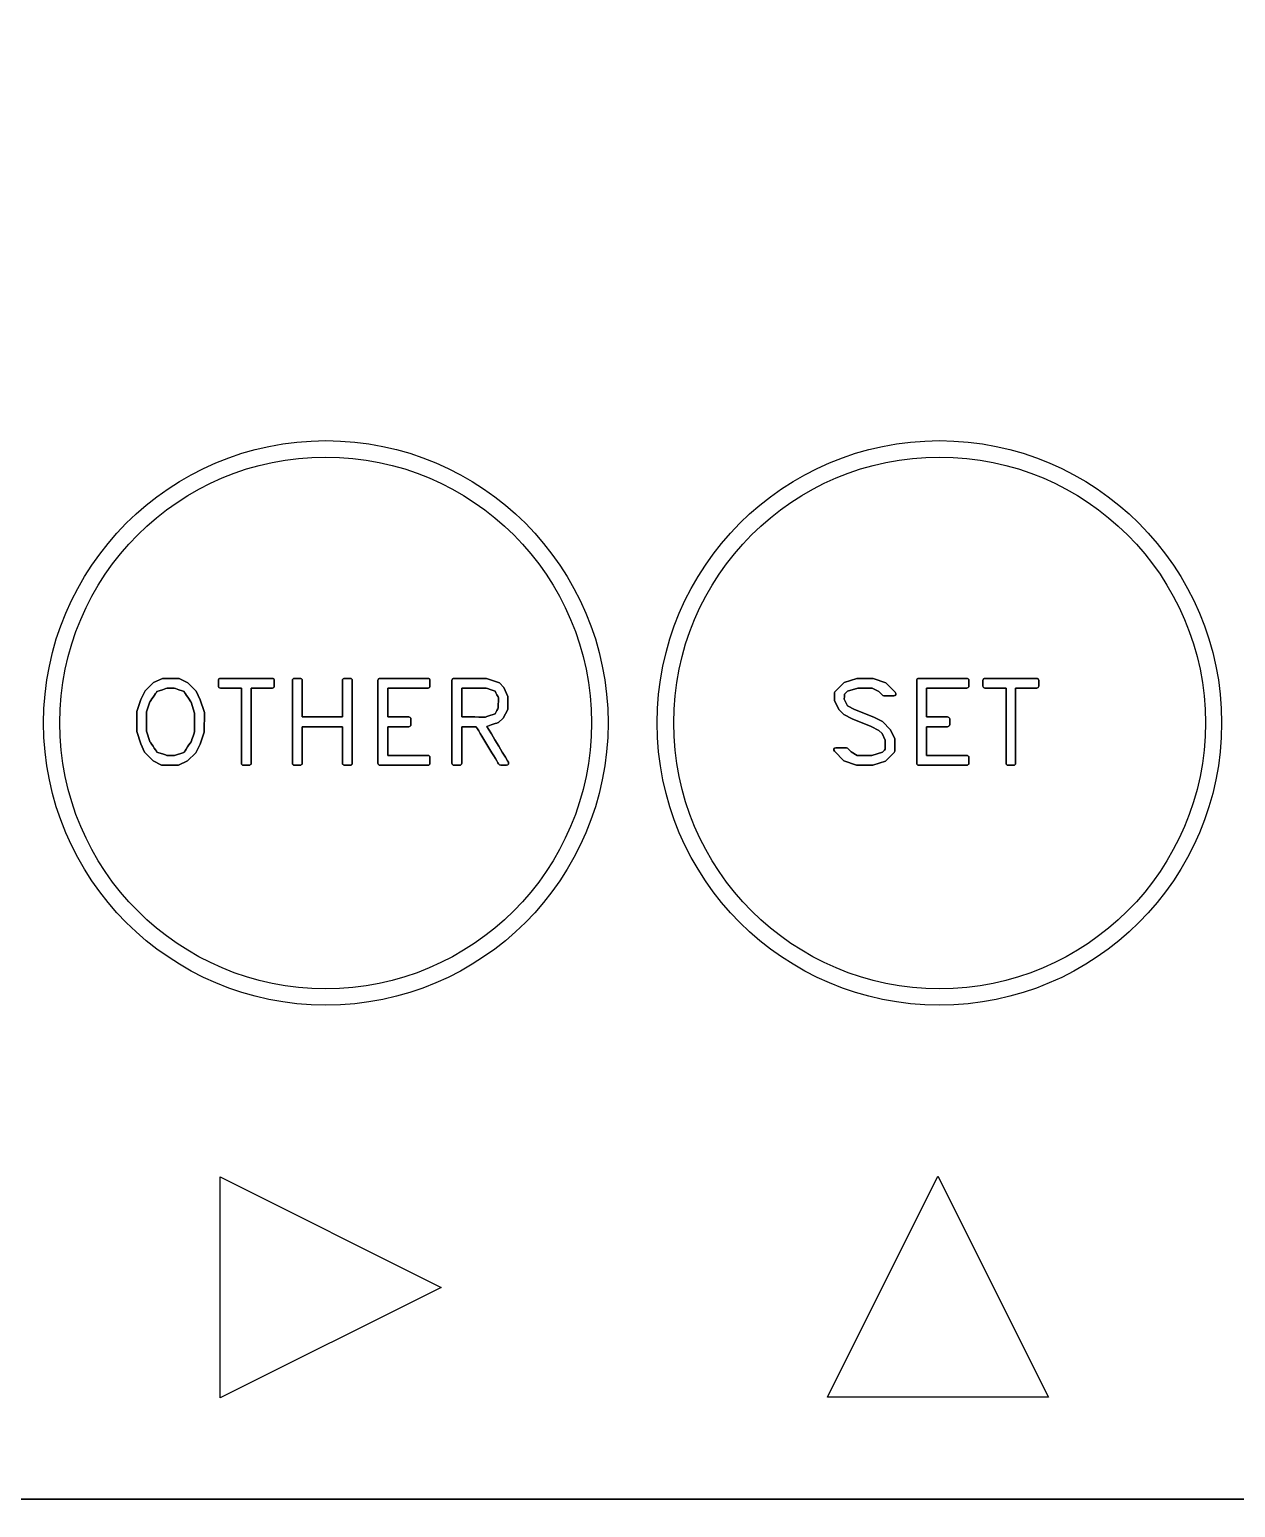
# Model space of a CAD drawing. Extents: x 5.5 to 12.5, y 5.1 to 18.5.
# Drawn here: x 9.017 to 10.492, y 13.008 to 14.815 of the extents above; entities that cross this region are included whole.
import ezdxf

# ---------------------------------------------------------------- set-up
doc = ezdxf.new("R2010")
doc.units = 0
doc.header["$MEASUREMENT"] = 0
doc.layers.get('0').update_dxf_attribs({"linetype": 'CONTINUOUS'})

msp = doc.modelspace()

# ---------------------------------------------------------------- linework, layer by layer
at = {"color": 7}
for points in [[(9.2506, 13.4123), (9.5207, 13.2772), (9.2506, 13.1424), (9.2506, 13.1424)], [(10.1277, 13.4133), (10.2628, 13.1432), (9.9927, 13.1432), (9.9927, 13.1432)]]:
    msp.add_lwpolyline(points, close=True, dxfattribs=at)
for centre, radius in [((9.3796, 13.9673), 0.345), ((10.1296, 13.9673), 0.345), ((9.3794, 13.9673), 0.325), ((10.1298, 13.9673), 0.325)]:
    msp.add_circle(centre, radius, dxfattribs=at)
for points, knots in [([(12.1297, 18.4983), (12.1297, 18.4983), (5.8796, 18.4983), (5.8796, 18.4983), (5.6701, 18.4983), (5.4996, 18.3279), (5.4996, 18.1183), (5.4996, 18.1183), (5.4996, 5.8684), (5.4996, 5.8684), (5.4996, 5.6589), (5.6701, 5.4884), (5.8796, 5.4884), (5.8796, 5.4884), (12.1297, 5.4884), (12.1297, 5.4884), (12.3391, 5.4884), (12.5097, 5.6589), (12.5097, 5.8684), (12.5097, 5.8684), (12.5097, 18.1183), (12.5097, 18.1183), (12.5097, 18.3279), (12.3391, 18.4983), (12.1297, 18.4983)], [0, 0, 0, 0, 1, 1, 1, 2, 2, 2, 3, 3, 3, 4, 4, 4, 5, 5, 5, 6, 6, 6, 7, 7, 7, 8, 8, 8, 8]), ([(12.1297, 18.4883), (12.1297, 18.4883), (5.8796, 18.4883), (5.8796, 18.4883), (5.6756, 18.4883), (5.5096, 18.3224), (5.5096, 18.1183), (5.5096, 18.1183), (5.5096, 5.8684), (5.5096, 5.8684), (5.5096, 5.6644), (5.6756, 5.4984), (5.8796, 5.4984), (5.8796, 5.4984), (12.1297, 5.4984), (12.1297, 5.4984), (12.1724, 5.4984), (12.213, 5.5056), (12.2513, 5.519), (12.2513, 5.519), (12.2489, 5.519), (12.2489, 5.519), (12.2489, 5.519), (12.2382, 5.5232), (12.2382, 5.5232), (12.2382, 5.5232), (12.2341, 5.5273), (12.2341, 5.5273), (12.2341, 5.5273), (12.231, 5.5332), (12.231, 5.5332), (12.2313, 5.5325), (12.2323, 5.5325), (12.233, 5.5321), (12.2327, 5.5328), (12.2323, 5.5339), (12.2323, 5.5339), (12.232, 5.5345), (12.2316, 5.5352), (12.2316, 5.5359), (12.2316, 5.537), (12.2323, 5.538), (12.2334, 5.5383), (12.2351, 5.539), (12.2365, 5.5383), (12.2372, 5.5363), (12.2372, 5.5363), (12.2378, 5.5356), (12.2382, 5.5349), (12.2382, 5.5352), (12.2389, 5.5356), (12.2389, 5.5359), (12.2389, 5.5363), (12.2389, 5.5366), (12.2385, 5.537), (12.2385, 5.537), (12.2406, 5.5321), (12.2406, 5.5321), (12.2406, 5.5321), (12.2423, 5.5304), (12.2434, 5.5297), (12.2444, 5.5294), (12.2502, 5.5273), (12.2502, 5.5273), (12.2502, 5.5273), (12.2578, 5.527), (12.2578, 5.527), (12.2578, 5.527), (12.2647, 5.5294), (12.2661, 5.5297), (12.2668, 5.5304), (12.2699, 5.5335), (12.2706, 5.5342), (12.2709, 5.5356), (12.273, 5.5414), (12.273, 5.5414), (12.273, 5.5414), (12.2733, 5.5463), (12.2733, 5.5463), (12.2733, 5.5463), (12.2709, 5.5528), (12.2706, 5.5542), (12.2699, 5.5549), (12.2668, 5.558), (12.2657, 5.559), (12.2647, 5.5594), (12.2589, 5.5614), (12.2589, 5.5614), (12.2589, 5.5614), (12.2513, 5.5614), (12.2513, 5.5614), (12.2513, 5.5614), (12.2444, 5.5594), (12.243, 5.559), (12.2423, 5.558), (12.2396, 5.5552), (12.2396, 5.5552), (12.2385, 5.5542), (12.2368, 5.5538), (12.2354, 5.5545), (12.2341, 5.5552), (12.2334, 5.5566), (12.2334, 5.558), (12.2334, 5.558), (12.2368, 5.5879), (12.2368, 5.5879), (12.2368, 5.5897), (12.2385, 5.591), (12.2403, 5.591), (12.2403, 5.591), (12.2713, 5.591), (12.2713, 5.591), (12.2733, 5.591), (12.2747, 5.589), (12.2747, 5.5869), (12.2747, 5.5848), (12.2733, 5.5828), (12.2713, 5.5828), (12.2713, 5.5828), (12.2496, 5.5828), (12.2447, 5.5828), (12.244, 5.5793), (12.2437, 5.5735), (12.243, 5.5676), (12.2461, 5.5687), (12.2499, 5.5697), (12.2499, 5.5697), (12.2499, 5.5697), (12.2602, 5.5697), (12.2602, 5.5697), (12.2602, 5.5697), (12.2695, 5.5666), (12.2695, 5.5666), (12.2702, 5.5662), (12.2706, 5.5659), (12.2709, 5.5656), (12.2709, 5.5656), (12.2775, 5.5594), (12.2775, 5.5594), (12.2778, 5.559), (12.2781, 5.5583), (12.2781, 5.558), (12.2781, 5.558), (12.2816, 5.5473), (12.2816, 5.5473), (12.2816, 5.5473), (12.2812, 5.5401), (12.2812, 5.5401), (12.2812, 5.5401), (12.2781, 5.5308), (12.2781, 5.5308), (12.2781, 5.5301), (12.2778, 5.5297), (12.2775, 5.5294), (12.2775, 5.5294), (12.2771, 5.529), (12.2771, 5.529), (12.408, 5.5862), (12.4997, 5.7168), (12.4997, 5.8684), (12.4997, 5.8684), (12.4997, 18.1183), (12.4997, 18.1183), (12.4997, 18.3224), (12.3336, 18.4883), (12.1297, 18.4883)], [0, 0, 0, 0, 1, 1, 1, 2, 2, 2, 3, 3, 3, 4, 4, 4, 5, 5, 5, 6, 6, 6, 7, 7, 7, 8, 8, 8, 9, 9, 9, 10, 10, 10, 11, 11, 11, 12, 12, 12, 13, 13, 13, 14, 14, 14, 15, 15, 15, 16, 16, 16, 17, 17, 17, 18, 18, 18, 19, 19, 19, 20, 20, 20, 21, 21, 21, 22, 22, 22, 23, 23, 23, 24, 24, 24, 25, 25, 25, 26, 26, 26, 27, 27, 27, 28, 28, 28, 29, 29, 29, 30, 30, 30, 31, 31, 31, 32, 32, 32, 33, 33, 33, 34, 34, 34, 35, 35, 35, 36, 36, 36, 37, 37, 37, 38, 38, 38, 39, 39, 39, 40, 40, 40, 41, 41, 41, 42, 42, 42, 43, 43, 43, 44, 44, 44, 45, 45, 45, 46, 46, 46, 47, 47, 47, 48, 48, 48, 49, 49, 49, 50, 50, 50, 51, 51, 51, 52, 52, 52, 53, 53, 53, 54, 54, 54, 55, 55, 55, 55]), ([(12.4997, 5.8684), (12.4997, 5.7168), (12.408, 5.5862), (12.2771, 5.529), (12.2771, 5.529), (12.2775, 5.5294), (12.2775, 5.5294), (12.2778, 5.5297), (12.2781, 5.5301), (12.2781, 5.5308), (12.2781, 5.5308), (12.2812, 5.5401), (12.2812, 5.5401), (12.2812, 5.5401), (12.2816, 5.5473), (12.2816, 5.5473), (12.2816, 5.5473), (12.2781, 5.558), (12.2781, 5.558), (12.2781, 5.5583), (12.2778, 5.559), (12.2775, 5.5594), (12.2775, 5.5594), (12.2709, 5.5656), (12.2709, 5.5656), (12.2706, 5.5659), (12.2702, 5.5662), (12.2695, 5.5666), (12.2695, 5.5666), (12.2602, 5.5697), (12.2602, 5.5697), (12.2602, 5.5697), (12.2499, 5.5697), (12.2499, 5.5697), (12.2499, 5.5697), (12.2461, 5.5687), (12.243, 5.5676), (12.2437, 5.5735), (12.244, 5.5793), (12.2447, 5.5828), (12.2496, 5.5828), (12.2713, 5.5828), (12.2713, 5.5828), (12.2733, 5.5828), (12.2747, 5.5848), (12.2747, 5.5869), (12.2747, 5.589), (12.2733, 5.591), (12.2713, 5.591), (12.2713, 5.591), (12.2403, 5.591), (12.2403, 5.591), (12.2385, 5.591), (12.2368, 5.5897), (12.2368, 5.5879), (12.2368, 5.5879), (12.2334, 5.558), (12.2334, 5.558), (12.2334, 5.5566), (12.2341, 5.5552), (12.2354, 5.5545), (12.2368, 5.5538), (12.2385, 5.5542), (12.2396, 5.5552), (12.2396, 5.5552), (12.2423, 5.558), (12.243, 5.559), (12.2444, 5.5594), (12.2513, 5.5614), (12.2513, 5.5614), (12.2513, 5.5614), (12.2589, 5.5614), (12.2589, 5.5614), (12.2589, 5.5614), (12.2647, 5.5594), (12.2657, 5.559), (12.2668, 5.558), (12.2699, 5.5549), (12.2706, 5.5542), (12.2709, 5.5528), (12.2733, 5.5463), (12.2733, 5.5463), (12.2733, 5.5463), (12.273, 5.5414), (12.273, 5.5414), (12.273, 5.5414), (12.2709, 5.5356), (12.2706, 5.5342), (12.2699, 5.5335), (12.2668, 5.5304), (12.2661, 5.5297), (12.2647, 5.5294), (12.2578, 5.527), (12.2578, 5.527), (12.2578, 5.527), (12.2502, 5.5273), (12.2502, 5.5273), (12.2502, 5.5273), (12.2444, 5.5294), (12.2434, 5.5297), (12.2423, 5.5304), (12.2406, 5.5321), (12.2406, 5.5321), (12.2406, 5.5321), (12.2385, 5.537), (12.2385, 5.537), (12.2389, 5.5366), (12.2389, 5.5363), (12.2389, 5.5359), (12.2389, 5.5356), (12.2382, 5.5352), (12.2382, 5.5349), (12.2378, 5.5356), (12.2372, 5.5363), (12.2372, 5.5363), (12.2365, 5.5383), (12.2351, 5.539), (12.2334, 5.5383), (12.2323, 5.538), (12.2316, 5.537), (12.2316, 5.5359), (12.2316, 5.5352), (12.232, 5.5345), (12.2323, 5.5339), (12.2323, 5.5339), (12.2327, 5.5328), (12.233, 5.5321), (12.2323, 5.5325), (12.2313, 5.5325), (12.231, 5.5332), (12.231, 5.5332), (12.2341, 5.5273), (12.2341, 5.5273), (12.2341, 5.5273), (12.2382, 5.5232), (12.2382, 5.5232), (12.2382, 5.5232), (12.2489, 5.519), (12.2489, 5.519), (12.2489, 5.519), (12.2513, 5.519), (12.2513, 5.519), (12.213, 5.5056), (12.1724, 5.4984), (12.1297, 5.4984), (12.1297, 5.4984), (5.8796, 5.4984), (5.8796, 5.4984), (5.6756, 5.4984), (5.5096, 5.6644), (5.5096, 5.8684), (5.5096, 5.8684), (5.5096, 18.1183), (5.5096, 18.1183), (5.5096, 18.3224), (5.6756, 18.4883), (5.8796, 18.4883), (5.8796, 18.4883), (12.1297, 18.4883), (12.1297, 18.4883), (12.3336, 18.4883), (12.4997, 18.3224), (12.4997, 18.1183), (12.4997, 18.1183), (12.4997, 5.8684), (12.4997, 5.8684)], [0, 0, 0, 0, 1, 1, 1, 2, 2, 2, 3, 3, 3, 4, 4, 4, 5, 5, 5, 6, 6, 6, 7, 7, 7, 8, 8, 8, 9, 9, 9, 10, 10, 10, 11, 11, 11, 12, 12, 12, 13, 13, 13, 14, 14, 14, 15, 15, 15, 16, 16, 16, 17, 17, 17, 18, 18, 18, 19, 19, 19, 20, 20, 20, 21, 21, 21, 22, 22, 22, 23, 23, 23, 24, 24, 24, 25, 25, 25, 26, 26, 26, 27, 27, 27, 28, 28, 28, 29, 29, 29, 30, 30, 30, 31, 31, 31, 32, 32, 32, 33, 33, 33, 34, 34, 34, 35, 35, 35, 36, 36, 36, 37, 37, 37, 38, 38, 38, 39, 39, 39, 40, 40, 40, 41, 41, 41, 42, 42, 42, 43, 43, 43, 44, 44, 44, 45, 45, 45, 46, 46, 46, 47, 47, 47, 48, 48, 48, 49, 49, 49, 50, 50, 50, 51, 51, 51, 52, 52, 52, 53, 53, 53, 54, 54, 54, 55, 55, 55, 55]), ([(12.2985, 11.5807), (12.2985, 11.5145), (12.2447, 11.4608), (12.1786, 11.4608), (12.1786, 11.4608), (5.8286, 11.4608), (5.8286, 11.4608), (5.7624, 11.4608), (5.7087, 11.5145), (5.7087, 11.5807), (5.7087, 11.5807), (5.7087, 16.5428), (5.7087, 16.5428), (5.7087, 16.609), (5.7624, 16.6627), (5.8286, 16.6627), (5.8286, 16.6627), (12.1786, 16.6627), (12.1786, 16.6627), (12.2447, 16.6627), (12.2985, 16.609), (12.2985, 16.5428), (12.2985, 16.5428), (12.2985, 11.5807), (12.2985, 11.5807)], [0, 0, 0, 0, 1, 1, 1, 2, 2, 2, 3, 3, 3, 4, 4, 4, 5, 5, 5, 6, 6, 6, 7, 7, 7, 8, 8, 8, 8]), ([(12.1786, 16.6627), (12.1786, 16.6627), (5.8286, 16.6627), (5.8286, 16.6627), (5.7624, 16.6627), (5.7087, 16.609), (5.7087, 16.5428), (5.7087, 16.5428), (5.7087, 11.5807), (5.7087, 11.5807), (5.7087, 11.5145), (5.7624, 11.4608), (5.8286, 11.4608), (5.8286, 11.4608), (12.1786, 11.4608), (12.1786, 11.4608), (12.2447, 11.4608), (12.2985, 11.5145), (12.2985, 11.5807), (12.2985, 11.5807), (12.2985, 16.5428), (12.2985, 16.5428), (12.2985, 16.609), (12.2447, 16.6627), (12.1786, 16.6627)], [0, 0, 0, 0, 1, 1, 1, 2, 2, 2, 3, 3, 3, 4, 4, 4, 5, 5, 5, 6, 6, 6, 7, 7, 7, 8, 8, 8, 8]), ([(12.1786, 16.6228), (12.1786, 16.6228), (5.8286, 16.6228), (5.8286, 16.6228), (5.7845, 16.6228), (5.7487, 16.5869), (5.7487, 16.5428), (5.7487, 16.5428), (5.7487, 13.0185), (5.7487, 13.0185), (5.7487, 13.0185), (12.2585, 13.0185), (12.2585, 13.0185), (12.2585, 13.0185), (12.2585, 16.5428), (12.2585, 16.5428), (12.2585, 16.5869), (12.2227, 16.6228), (12.1786, 16.6228)], [0, 0, 0, 0, 1, 1, 1, 2, 2, 2, 3, 3, 3, 4, 4, 4, 5, 5, 5, 6, 6, 6, 6]), ([(12.2585, 13.0185), (12.2585, 13.0185), (5.7487, 13.0185), (5.7487, 13.0185), (5.7487, 13.0185), (5.7487, 16.5428), (5.7487, 16.5428), (5.7487, 16.5869), (5.7845, 16.6228), (5.8286, 16.6228), (5.8286, 16.6228), (12.1786, 16.6228), (12.1786, 16.6228), (12.2227, 16.6228), (12.2585, 16.5869), (12.2585, 16.5428), (12.2585, 16.5428), (12.2585, 13.0185), (12.2585, 13.0185)], [0, 0, 0, 0, 1, 1, 1, 2, 2, 2, 3, 3, 3, 4, 4, 4, 5, 5, 5, 6, 6, 6, 6]), ([(9.231, 13.9559), (9.231, 13.9559), (9.226, 13.9413), (9.226, 13.9413), (9.226, 13.9413), (9.2206, 13.9309), (9.2206, 13.9309), (9.2206, 13.9309), (9.2103, 13.9208), (9.2103, 13.9208), (9.2103, 13.9208), (9.1994, 13.9156), (9.1994, 13.9156), (9.1994, 13.9156), (9.1788, 13.9158), (9.1788, 13.9158), (9.1788, 13.9158), (9.1684, 13.9211), (9.1684, 13.9211), (9.1684, 13.9211), (9.1581, 13.9316), (9.1581, 13.9316), (9.1581, 13.9316), (9.1534, 13.9416), (9.1534, 13.9416), (9.1534, 13.9416), (9.1485, 13.9568), (9.1485, 13.9568), (9.1485, 13.9568), (9.1485, 13.9814), (9.1485, 13.9814), (9.1485, 13.9814), (9.1534, 13.996), (9.1534, 13.996), (9.1534, 13.996), (9.1586, 14.0066), (9.1586, 14.0066), (9.1586, 14.0066), (9.1691, 14.0165), (9.1691, 14.0165), (9.1691, 14.0165), (9.18, 14.0217), (9.18, 14.0217), (9.18, 14.0217), (9.2005, 14.0215), (9.2005, 14.0215), (9.2005, 14.0215), (9.211, 14.0162), (9.211, 14.0162), (9.211, 14.0162), (9.2211, 14.0059), (9.2211, 14.0059), (9.2211, 14.0059), (9.2261, 13.9957), (9.2261, 13.9957), (9.2261, 13.9957), (9.231, 13.9814), (9.231, 13.9814), (9.231, 13.9811), (9.2311, 13.9809), (9.2311, 13.9805), (9.2311, 13.9805), (9.231, 13.9559), (9.231, 13.9559)], [0, 0, 0, 0, 1, 1, 1, 2, 2, 2, 3, 3, 3, 4, 4, 4, 5, 5, 5, 6, 6, 6, 7, 7, 7, 8, 8, 8, 9, 9, 9, 10, 10, 10, 11, 11, 11, 12, 12, 12, 13, 13, 13, 14, 14, 14, 15, 15, 15, 16, 16, 16, 17, 17, 17, 18, 18, 18, 19, 19, 19, 20, 20, 20, 21, 21, 21, 21]), ([(9.2261, 13.9957), (9.2261, 13.9957), (9.2211, 14.0059), (9.2211, 14.0059), (9.2211, 14.0059), (9.211, 14.0162), (9.211, 14.0162), (9.211, 14.0162), (9.2005, 14.0215), (9.2005, 14.0215), (9.2005, 14.0215), (9.18, 14.0217), (9.18, 14.0217), (9.18, 14.0217), (9.1691, 14.0165), (9.1691, 14.0165), (9.1691, 14.0165), (9.1586, 14.0066), (9.1586, 14.0066), (9.1586, 14.0066), (9.1534, 13.996), (9.1534, 13.996), (9.1534, 13.996), (9.1485, 13.9814), (9.1485, 13.9814), (9.1485, 13.9814), (9.1485, 13.9568), (9.1485, 13.9568), (9.1485, 13.9568), (9.1534, 13.9416), (9.1534, 13.9416), (9.1534, 13.9416), (9.1581, 13.9316), (9.1581, 13.9316), (9.1581, 13.9316), (9.1684, 13.9211), (9.1684, 13.9211), (9.1684, 13.9211), (9.1788, 13.9158), (9.1788, 13.9158), (9.1788, 13.9158), (9.1994, 13.9156), (9.1994, 13.9156), (9.1994, 13.9156), (9.2103, 13.9208), (9.2103, 13.9208), (9.2103, 13.9208), (9.2206, 13.9309), (9.2206, 13.9309), (9.2206, 13.9309), (9.226, 13.9413), (9.226, 13.9413), (9.226, 13.9413), (9.231, 13.9559), (9.231, 13.9559), (9.231, 13.9559), (9.2311, 13.9805), (9.2311, 13.9805), (9.2311, 13.9809), (9.231, 13.9811), (9.231, 13.9814), (9.231, 13.9814), (9.2261, 13.9957), (9.2261, 13.9957)], [0, 0, 0, 0, 1, 1, 1, 2, 2, 2, 3, 3, 3, 4, 4, 4, 5, 5, 5, 6, 6, 6, 7, 7, 7, 8, 8, 8, 9, 9, 9, 10, 10, 10, 11, 11, 11, 12, 12, 12, 13, 13, 13, 14, 14, 14, 15, 15, 15, 16, 16, 16, 17, 17, 17, 18, 18, 18, 19, 19, 19, 20, 20, 20, 21, 21, 21, 21]), ([(9.3166, 14.0122), (9.3166, 14.0109), (9.3155, 14.0098), (9.3142, 14.0098), (9.3142, 14.0098), (9.2925, 14.0098), (9.2883, 14.0098), (9.2883, 14.005), (9.2883, 13.918), (9.2883, 13.918), (9.2883, 13.9166), (9.2873, 13.9156), (9.2859, 13.9156), (9.2859, 13.9156), (9.2788, 13.9156), (9.2788, 13.9156), (9.2775, 13.9156), (9.2764, 13.9166), (9.2764, 13.918), (9.2764, 13.918), (9.2764, 14.005), (9.2764, 14.0098), (9.2723, 14.0098), (9.2508, 14.0098), (9.2508, 14.0098), (9.2494, 14.0098), (9.2482, 14.0109), (9.2482, 14.0122), (9.2482, 14.0122), (9.2482, 14.0191), (9.2482, 14.0191), (9.2482, 14.0207), (9.2494, 14.0217), (9.2508, 14.0217), (9.2508, 14.0217), (9.3142, 14.0217), (9.3142, 14.0217), (9.3155, 14.0217), (9.3166, 14.0207), (9.3166, 14.0191), (9.3166, 14.0191), (9.3166, 14.0122), (9.3166, 14.0122)], [0, 0, 0, 0, 1, 1, 1, 2, 2, 2, 3, 3, 3, 4, 4, 4, 5, 5, 5, 6, 6, 6, 7, 7, 7, 8, 8, 8, 9, 9, 9, 10, 10, 10, 11, 11, 11, 12, 12, 12, 13, 13, 13, 14, 14, 14, 14]), ([(9.3142, 14.0217), (9.3142, 14.0217), (9.2508, 14.0217), (9.2508, 14.0217), (9.2494, 14.0217), (9.2482, 14.0207), (9.2482, 14.0191), (9.2482, 14.0191), (9.2482, 14.0122), (9.2482, 14.0122), (9.2482, 14.0109), (9.2494, 14.0098), (9.2508, 14.0098), (9.2508, 14.0098), (9.2723, 14.0098), (9.2764, 14.0098), (9.2764, 14.005), (9.2764, 13.918), (9.2764, 13.918), (9.2764, 13.9166), (9.2775, 13.9156), (9.2788, 13.9156), (9.2788, 13.9156), (9.2859, 13.9156), (9.2859, 13.9156), (9.2873, 13.9156), (9.2883, 13.9166), (9.2883, 13.918), (9.2883, 13.918), (9.2883, 14.005), (9.2883, 14.0098), (9.2925, 14.0098), (9.3142, 14.0098), (9.3142, 14.0098), (9.3155, 14.0098), (9.3166, 14.0109), (9.3166, 14.0122), (9.3166, 14.0122), (9.3166, 14.0191), (9.3166, 14.0191), (9.3166, 14.0207), (9.3155, 14.0217), (9.3142, 14.0217)], [0, 0, 0, 0, 1, 1, 1, 2, 2, 2, 3, 3, 3, 4, 4, 4, 5, 5, 5, 6, 6, 6, 7, 7, 7, 8, 8, 8, 9, 9, 9, 10, 10, 10, 11, 11, 11, 12, 12, 12, 13, 13, 13, 14, 14, 14, 14]), ([(9.4118, 13.918), (9.4118, 13.9166), (9.4108, 13.9156), (9.4094, 13.9156), (9.4094, 13.9156), (9.4025, 13.9156), (9.4025, 13.9156), (9.4011, 13.9156), (9.3998, 13.9166), (9.3998, 13.918), (9.3998, 13.918), (9.3998, 13.9581), (9.3998, 13.9626), (9.3956, 13.9626), (9.355, 13.9626), (9.3507, 13.9626), (9.3507, 13.9581), (9.3507, 13.918), (9.3507, 13.918), (9.3507, 13.9166), (9.3496, 13.9156), (9.3481, 13.9156), (9.3481, 13.9156), (9.3412, 13.9156), (9.3412, 13.9156), (9.3398, 13.9156), (9.3388, 13.9166), (9.3388, 13.918), (9.3388, 13.918), (9.3388, 14.0191), (9.3388, 14.0191), (9.3388, 14.0207), (9.3398, 14.0217), (9.3412, 14.0217), (9.3412, 14.0217), (9.3481, 14.0217), (9.3481, 14.0217), (9.3496, 14.0217), (9.3507, 14.0207), (9.3507, 14.0191), (9.3507, 14.0191), (9.3507, 13.9792), (9.3507, 13.9747), (9.355, 13.9747), (9.3956, 13.9747), (9.3998, 13.9747), (9.3998, 13.9792), (9.3998, 14.0191), (9.3998, 14.0191), (9.3998, 14.0207), (9.4011, 14.0217), (9.4025, 14.0217), (9.4025, 14.0217), (9.4094, 14.0217), (9.4094, 14.0217), (9.4108, 14.0217), (9.4118, 14.0207), (9.4118, 14.0191), (9.4118, 14.0191), (9.4118, 13.918), (9.4118, 13.918)], [0, 0, 0, 0, 1, 1, 1, 2, 2, 2, 3, 3, 3, 4, 4, 4, 5, 5, 5, 6, 6, 6, 7, 7, 7, 8, 8, 8, 9, 9, 9, 10, 10, 10, 11, 11, 11, 12, 12, 12, 13, 13, 13, 14, 14, 14, 15, 15, 15, 16, 16, 16, 17, 17, 17, 18, 18, 18, 19, 19, 19, 20, 20, 20, 20]), ([(9.4094, 14.0217), (9.4094, 14.0217), (9.4025, 14.0217), (9.4025, 14.0217), (9.4011, 14.0217), (9.3998, 14.0207), (9.3998, 14.0191), (9.3998, 14.0191), (9.3998, 13.9792), (9.3998, 13.9747), (9.3956, 13.9747), (9.355, 13.9747), (9.3507, 13.9747), (9.3507, 13.9792), (9.3507, 14.0191), (9.3507, 14.0191), (9.3507, 14.0207), (9.3496, 14.0217), (9.3481, 14.0217), (9.3481, 14.0217), (9.3412, 14.0217), (9.3412, 14.0217), (9.3398, 14.0217), (9.3388, 14.0207), (9.3388, 14.0191), (9.3388, 14.0191), (9.3388, 13.918), (9.3388, 13.918), (9.3388, 13.9166), (9.3398, 13.9156), (9.3412, 13.9156), (9.3412, 13.9156), (9.3481, 13.9156), (9.3481, 13.9156), (9.3496, 13.9156), (9.3507, 13.9166), (9.3507, 13.918), (9.3507, 13.918), (9.3507, 13.9581), (9.3507, 13.9626), (9.355, 13.9626), (9.3956, 13.9626), (9.3998, 13.9626), (9.3998, 13.9581), (9.3998, 13.918), (9.3998, 13.918), (9.3998, 13.9166), (9.4011, 13.9156), (9.4025, 13.9156), (9.4025, 13.9156), (9.4094, 13.9156), (9.4094, 13.9156), (9.4108, 13.9156), (9.4118, 13.9166), (9.4118, 13.918), (9.4118, 13.918), (9.4118, 14.0191), (9.4118, 14.0191), (9.4118, 14.0207), (9.4108, 14.0217), (9.4094, 14.0217)], [0, 0, 0, 0, 1, 1, 1, 2, 2, 2, 3, 3, 3, 4, 4, 4, 5, 5, 5, 6, 6, 6, 7, 7, 7, 8, 8, 8, 9, 9, 9, 10, 10, 10, 11, 11, 11, 12, 12, 12, 13, 13, 13, 14, 14, 14, 15, 15, 15, 16, 16, 16, 17, 17, 17, 18, 18, 18, 19, 19, 19, 20, 20, 20, 20]), ([(9.5069, 14.0122), (9.5069, 14.0109), (9.5059, 14.0098), (9.5045, 14.0098), (9.5045, 14.0098), (9.4597, 14.0098), (9.4552, 14.0098), (9.4552, 14.0057), (9.4552, 13.9786), (9.4552, 13.9747), (9.4594, 13.9747), (9.4811, 13.9747), (9.4811, 13.9747), (9.4825, 13.9747), (9.4835, 13.9735), (9.4835, 13.9721), (9.4835, 13.9721), (9.4835, 13.9652), (9.4835, 13.9652), (9.4835, 13.9638), (9.4825, 13.9626), (9.4811, 13.9626), (9.4811, 13.9626), (9.4594, 13.9626), (9.4552, 13.9626), (9.4552, 13.9585), (9.4552, 13.9316), (9.4552, 13.9275), (9.4597, 13.9275), (9.5045, 13.9275), (9.5045, 13.9275), (9.5059, 13.9275), (9.5069, 13.9265), (9.5069, 13.9251), (9.5069, 13.9251), (9.5069, 13.918), (9.5069, 13.918), (9.5069, 13.9166), (9.5059, 13.9156), (9.5045, 13.9156), (9.5045, 13.9156), (9.4459, 13.9156), (9.4459, 13.9156), (9.4446, 13.9156), (9.4432, 13.9166), (9.4432, 13.918), (9.4432, 13.918), (9.4432, 14.0191), (9.4432, 14.0191), (9.4432, 14.0207), (9.4446, 14.0217), (9.4459, 14.0217), (9.4459, 14.0217), (9.5045, 14.0217), (9.5045, 14.0217), (9.5059, 14.0217), (9.5069, 14.0207), (9.5069, 14.0191), (9.5069, 14.0191), (9.5069, 14.0122), (9.5069, 14.0122)], [0, 0, 0, 0, 1, 1, 1, 2, 2, 2, 3, 3, 3, 4, 4, 4, 5, 5, 5, 6, 6, 6, 7, 7, 7, 8, 8, 8, 9, 9, 9, 10, 10, 10, 11, 11, 11, 12, 12, 12, 13, 13, 13, 14, 14, 14, 15, 15, 15, 16, 16, 16, 17, 17, 17, 18, 18, 18, 19, 19, 19, 20, 20, 20, 20]), ([(9.5045, 14.0217), (9.5045, 14.0217), (9.4459, 14.0217), (9.4459, 14.0217), (9.4446, 14.0217), (9.4432, 14.0207), (9.4432, 14.0191), (9.4432, 14.0191), (9.4432, 13.918), (9.4432, 13.918), (9.4432, 13.9166), (9.4446, 13.9156), (9.4459, 13.9156), (9.4459, 13.9156), (9.5045, 13.9156), (9.5045, 13.9156), (9.5059, 13.9156), (9.5069, 13.9166), (9.5069, 13.918), (9.5069, 13.918), (9.5069, 13.9251), (9.5069, 13.9251), (9.5069, 13.9265), (9.5059, 13.9275), (9.5045, 13.9275), (9.5045, 13.9275), (9.4597, 13.9275), (9.4552, 13.9275), (9.4552, 13.9316), (9.4552, 13.9585), (9.4552, 13.9626), (9.4594, 13.9626), (9.4811, 13.9626), (9.4811, 13.9626), (9.4825, 13.9626), (9.4835, 13.9638), (9.4835, 13.9652), (9.4835, 13.9652), (9.4835, 13.9721), (9.4835, 13.9721), (9.4835, 13.9735), (9.4825, 13.9747), (9.4811, 13.9747), (9.4811, 13.9747), (9.4594, 13.9747), (9.4552, 13.9747), (9.4552, 13.9786), (9.4552, 14.0057), (9.4552, 14.0098), (9.4597, 14.0098), (9.5045, 14.0098), (9.5045, 14.0098), (9.5059, 14.0098), (9.5069, 14.0109), (9.5069, 14.0122), (9.5069, 14.0122), (9.5069, 14.0191), (9.5069, 14.0191), (9.5069, 14.0207), (9.5059, 14.0217), (9.5045, 14.0217)], [0, 0, 0, 0, 1, 1, 1, 2, 2, 2, 3, 3, 3, 4, 4, 4, 5, 5, 5, 6, 6, 6, 7, 7, 7, 8, 8, 8, 9, 9, 9, 10, 10, 10, 11, 11, 11, 12, 12, 12, 13, 13, 13, 14, 14, 14, 15, 15, 15, 16, 16, 16, 17, 17, 17, 18, 18, 18, 19, 19, 19, 20, 20, 20, 20]), ([(9.6027, 13.9168), (9.6023, 13.9161), (9.6017, 13.9156), (9.6006, 13.9156), (9.6006, 13.9156), (9.5934, 13.9156), (9.5934, 13.9156), (9.5924, 13.9156), (9.5917, 13.9161), (9.591, 13.9168), (9.591, 13.9168), (9.5648, 13.9604), (9.5634, 13.9626), (9.5613, 13.9626), (9.5493, 13.9626), (9.5458, 13.9626), (9.5458, 13.9581), (9.5458, 13.918), (9.5458, 13.918), (9.5458, 13.9166), (9.5445, 13.9156), (9.5431, 13.9156), (9.5431, 13.9156), (9.5362, 13.9156), (9.5362, 13.9156), (9.5348, 13.9156), (9.5338, 13.9166), (9.5338, 13.918), (9.5338, 13.918), (9.5338, 14.0191), (9.5338, 14.0191), (9.5338, 14.0207), (9.5348, 14.0217), (9.5362, 14.0217), (9.5362, 14.0217), (9.5762, 14.0215), (9.5762, 14.0215), (9.5762, 14.0215), (9.5917, 14.0162), (9.5917, 14.0162), (9.5917, 14.0162), (9.5972, 14.0105), (9.5972, 14.0105), (9.5972, 14.0105), (9.602, 13.9997), (9.602, 13.9997), (9.602, 13.9997), (9.602, 13.9838), (9.602, 13.9838), (9.602, 13.9838), (9.5965, 13.9733), (9.5965, 13.9733), (9.5965, 13.9733), (9.5906, 13.9678), (9.5906, 13.9678), (9.5906, 13.9678), (9.5786, 13.9638), (9.5765, 13.9631), (9.5799, 13.9573), (9.6027, 13.9194), (9.6027, 13.9194), (9.603, 13.919), (9.603, 13.9185), (9.603, 13.918), (9.603, 13.9177), (9.603, 13.9172), (9.6027, 13.9168)], [0, 0, 0, 0, 1, 1, 1, 2, 2, 2, 3, 3, 3, 4, 4, 4, 5, 5, 5, 6, 6, 6, 7, 7, 7, 8, 8, 8, 9, 9, 9, 10, 10, 10, 11, 11, 11, 12, 12, 12, 13, 13, 13, 14, 14, 14, 15, 15, 15, 16, 16, 16, 17, 17, 17, 18, 18, 18, 19, 19, 19, 20, 20, 20, 21, 21, 21, 22, 22, 22, 22]), ([(9.5765, 13.9631), (9.5786, 13.9638), (9.5906, 13.9678), (9.5906, 13.9678), (9.5906, 13.9678), (9.5965, 13.9733), (9.5965, 13.9733), (9.5965, 13.9733), (9.602, 13.9838), (9.602, 13.9838), (9.602, 13.9838), (9.602, 13.9997), (9.602, 13.9997), (9.602, 13.9997), (9.5972, 14.0105), (9.5972, 14.0105), (9.5972, 14.0105), (9.5917, 14.0162), (9.5917, 14.0162), (9.5917, 14.0162), (9.5762, 14.0215), (9.5762, 14.0215), (9.5762, 14.0215), (9.5362, 14.0217), (9.5362, 14.0217), (9.5348, 14.0217), (9.5338, 14.0207), (9.5338, 14.0191), (9.5338, 14.0191), (9.5338, 13.918), (9.5338, 13.918), (9.5338, 13.9166), (9.5348, 13.9156), (9.5362, 13.9156), (9.5362, 13.9156), (9.5431, 13.9156), (9.5431, 13.9156), (9.5445, 13.9156), (9.5458, 13.9166), (9.5458, 13.918), (9.5458, 13.918), (9.5458, 13.9581), (9.5458, 13.9626), (9.5493, 13.9626), (9.5613, 13.9626), (9.5634, 13.9626), (9.5648, 13.9604), (9.591, 13.9168), (9.591, 13.9168), (9.5917, 13.9161), (9.5924, 13.9156), (9.5934, 13.9156), (9.5934, 13.9156), (9.6006, 13.9156), (9.6006, 13.9156), (9.6017, 13.9156), (9.6023, 13.9161), (9.6027, 13.9168), (9.603, 13.9172), (9.603, 13.9177), (9.603, 13.918), (9.603, 13.9185), (9.603, 13.919), (9.6027, 13.9194), (9.6027, 13.9194), (9.5799, 13.9573), (9.5765, 13.9631)], [0, 0, 0, 0, 1, 1, 1, 2, 2, 2, 3, 3, 3, 4, 4, 4, 5, 5, 5, 6, 6, 6, 7, 7, 7, 8, 8, 8, 9, 9, 9, 10, 10, 10, 11, 11, 11, 12, 12, 12, 13, 13, 13, 14, 14, 14, 15, 15, 15, 16, 16, 16, 17, 17, 17, 18, 18, 18, 19, 19, 19, 20, 20, 20, 21, 21, 21, 22, 22, 22, 22]), ([(10.0764, 14.0019), (10.076, 14.001), (10.075, 14.0004), (10.074, 14.0004), (10.074, 14.0004), (10.0616, 14.0004), (10.0616, 14.0004), (10.0609, 14.0004), (10.0602, 14.0007), (10.0599, 14.0012), (10.0599, 14.0012), (10.0557, 14.0055), (10.0557, 14.0055), (10.0557, 14.0055), (10.0474, 14.0098), (10.0474, 14.0098), (10.0474, 14.0098), (10.0299, 14.0098), (10.0299, 14.0098), (10.0299, 14.0098), (10.0171, 14.006), (10.0171, 14.006), (10.0171, 14.006), (10.0147, 14.0035), (10.0137, 14.0026), (10.0137, 14.0009), (10.0133, 13.9962), (10.0133, 13.9962), (10.0133, 13.9962), (10.0171, 13.9881), (10.0171, 13.9881), (10.0171, 13.9881), (10.0257, 13.9838), (10.0257, 13.9838), (10.0257, 13.9838), (10.0495, 13.9742), (10.0495, 13.9742), (10.0495, 13.9742), (10.0599, 13.969), (10.0599, 13.969), (10.0599, 13.969), (10.0698, 13.9587), (10.0698, 13.9587), (10.0698, 13.9587), (10.075, 13.9478), (10.075, 13.9478), (10.075, 13.9478), (10.075, 13.9328), (10.075, 13.9328), (10.075, 13.9321), (10.075, 13.9316), (10.0743, 13.9311), (10.0743, 13.9311), (10.0636, 13.9206), (10.0636, 13.9206), (10.0636, 13.9206), (10.0481, 13.9156), (10.0481, 13.9156), (10.0481, 13.9156), (10.0282, 13.9158), (10.0282, 13.9158), (10.0282, 13.9158), (10.0127, 13.9211), (10.0127, 13.9211), (10.0127, 13.9211), (10.0013, 13.9327), (10.0013, 13.9327), (10.0006, 13.9333), (10.0003, 13.9344), (10.0006, 13.9354), (10.0009, 13.9363), (10.002, 13.937), (10.003, 13.937), (10.003, 13.937), (10.0154, 13.937), (10.0154, 13.937), (10.0161, 13.937), (10.0164, 13.9366), (10.0171, 13.9363), (10.0171, 13.9363), (10.0216, 13.9318), (10.0216, 13.9318), (10.0216, 13.9318), (10.0292, 13.9275), (10.0292, 13.9275), (10.0292, 13.9275), (10.0471, 13.9273), (10.0471, 13.9273), (10.0471, 13.9273), (10.0599, 13.9314), (10.0599, 13.9314), (10.0599, 13.9314), (10.0623, 13.934), (10.0633, 13.9351), (10.0633, 13.9368), (10.0633, 13.9464), (10.0633, 13.9464), (10.0633, 13.9464), (10.0595, 13.9544), (10.0595, 13.9544), (10.0595, 13.9544), (10.0557, 13.9581), (10.0557, 13.9581), (10.0557, 13.9581), (10.0464, 13.963), (10.0464, 13.963), (10.0464, 13.963), (10.023, 13.9724), (10.023, 13.9724), (10.023, 13.9724), (10.0127, 13.9774), (10.0127, 13.9774), (10.0127, 13.9774), (10.0071, 13.9833), (10.0071, 13.9833), (10.0071, 13.9833), (10.0016, 13.9943), (10.0016, 13.9943), (10.0016, 13.9943), (10.0016, 14.0045), (10.0016, 14.0045), (10.0016, 14.0052), (10.002, 14.0057), (10.0027, 14.0062), (10.0027, 14.0062), (10.0133, 14.0167), (10.0133, 14.0167), (10.0133, 14.0167), (10.0288, 14.0217), (10.0288, 14.0217), (10.0288, 14.0217), (10.0488, 14.0215), (10.0488, 14.0215), (10.0488, 14.0215), (10.0643, 14.0162), (10.0643, 14.0162), (10.0643, 14.0162), (10.0757, 14.0047), (10.0757, 14.0047), (10.0767, 14.004), (10.0767, 14.0029), (10.0764, 14.0019)], [0, 0, 0, 0, 1, 1, 1, 2, 2, 2, 3, 3, 3, 4, 4, 4, 5, 5, 5, 6, 6, 6, 7, 7, 7, 8, 8, 8, 9, 9, 9, 10, 10, 10, 11, 11, 11, 12, 12, 12, 13, 13, 13, 14, 14, 14, 15, 15, 15, 16, 16, 16, 17, 17, 17, 18, 18, 18, 19, 19, 19, 20, 20, 20, 21, 21, 21, 22, 22, 22, 23, 23, 23, 24, 24, 24, 25, 25, 25, 26, 26, 26, 27, 27, 27, 28, 28, 28, 29, 29, 29, 30, 30, 30, 31, 31, 31, 32, 32, 32, 33, 33, 33, 34, 34, 34, 35, 35, 35, 36, 36, 36, 37, 37, 37, 38, 38, 38, 39, 39, 39, 40, 40, 40, 41, 41, 41, 42, 42, 42, 43, 43, 43, 44, 44, 44, 45, 45, 45, 46, 46, 46, 47, 47, 47, 47]), ([(10.0643, 14.0162), (10.0643, 14.0162), (10.0488, 14.0215), (10.0488, 14.0215), (10.0488, 14.0215), (10.0288, 14.0217), (10.0288, 14.0217), (10.0288, 14.0217), (10.0133, 14.0167), (10.0133, 14.0167), (10.0133, 14.0167), (10.0027, 14.0062), (10.0027, 14.0062), (10.002, 14.0057), (10.0016, 14.0052), (10.0016, 14.0045), (10.0016, 14.0045), (10.0016, 13.9943), (10.0016, 13.9943), (10.0016, 13.9943), (10.0071, 13.9833), (10.0071, 13.9833), (10.0071, 13.9833), (10.0127, 13.9774), (10.0127, 13.9774), (10.0127, 13.9774), (10.023, 13.9724), (10.023, 13.9724), (10.023, 13.9724), (10.0464, 13.963), (10.0464, 13.963), (10.0464, 13.963), (10.0557, 13.9581), (10.0557, 13.9581), (10.0557, 13.9581), (10.0595, 13.9544), (10.0595, 13.9544), (10.0595, 13.9544), (10.0633, 13.9464), (10.0633, 13.9464), (10.0633, 13.9464), (10.0633, 13.9368), (10.0633, 13.9351), (10.0623, 13.934), (10.0599, 13.9314), (10.0599, 13.9314), (10.0599, 13.9314), (10.0471, 13.9273), (10.0471, 13.9273), (10.0471, 13.9273), (10.0292, 13.9275), (10.0292, 13.9275), (10.0292, 13.9275), (10.0216, 13.9318), (10.0216, 13.9318), (10.0216, 13.9318), (10.0171, 13.9363), (10.0171, 13.9363), (10.0164, 13.9366), (10.0161, 13.937), (10.0154, 13.937), (10.0154, 13.937), (10.003, 13.937), (10.003, 13.937), (10.002, 13.937), (10.0009, 13.9363), (10.0006, 13.9354), (10.0003, 13.9344), (10.0006, 13.9333), (10.0013, 13.9327), (10.0013, 13.9327), (10.0127, 13.9211), (10.0127, 13.9211), (10.0127, 13.9211), (10.0282, 13.9158), (10.0282, 13.9158), (10.0282, 13.9158), (10.0481, 13.9156), (10.0481, 13.9156), (10.0481, 13.9156), (10.0636, 13.9206), (10.0636, 13.9206), (10.0636, 13.9206), (10.0743, 13.9311), (10.0743, 13.9311), (10.075, 13.9316), (10.075, 13.9321), (10.075, 13.9328), (10.075, 13.9328), (10.075, 13.9478), (10.075, 13.9478), (10.075, 13.9478), (10.0698, 13.9587), (10.0698, 13.9587), (10.0698, 13.9587), (10.0599, 13.969), (10.0599, 13.969), (10.0599, 13.969), (10.0495, 13.9742), (10.0495, 13.9742), (10.0495, 13.9742), (10.0257, 13.9838), (10.0257, 13.9838), (10.0257, 13.9838), (10.0171, 13.9881), (10.0171, 13.9881), (10.0171, 13.9881), (10.0133, 13.9962), (10.0133, 13.9962), (10.0133, 13.9962), (10.0137, 14.0009), (10.0137, 14.0026), (10.0147, 14.0035), (10.0171, 14.006), (10.0171, 14.006), (10.0171, 14.006), (10.0299, 14.0098), (10.0299, 14.0098), (10.0299, 14.0098), (10.0474, 14.0098), (10.0474, 14.0098), (10.0474, 14.0098), (10.0557, 14.0055), (10.0557, 14.0055), (10.0557, 14.0055), (10.0599, 14.0012), (10.0599, 14.0012), (10.0602, 14.0007), (10.0609, 14.0004), (10.0616, 14.0004), (10.0616, 14.0004), (10.074, 14.0004), (10.074, 14.0004), (10.075, 14.0004), (10.076, 14.001), (10.0764, 14.0019), (10.0767, 14.0029), (10.0767, 14.004), (10.0757, 14.0047), (10.0757, 14.0047), (10.0643, 14.0162), (10.0643, 14.0162)], [0, 0, 0, 0, 1, 1, 1, 2, 2, 2, 3, 3, 3, 4, 4, 4, 5, 5, 5, 6, 6, 6, 7, 7, 7, 8, 8, 8, 9, 9, 9, 10, 10, 10, 11, 11, 11, 12, 12, 12, 13, 13, 13, 14, 14, 14, 15, 15, 15, 16, 16, 16, 17, 17, 17, 18, 18, 18, 19, 19, 19, 20, 20, 20, 21, 21, 21, 22, 22, 22, 23, 23, 23, 24, 24, 24, 25, 25, 25, 26, 26, 26, 27, 27, 27, 28, 28, 28, 29, 29, 29, 30, 30, 30, 31, 31, 31, 32, 32, 32, 33, 33, 33, 34, 34, 34, 35, 35, 35, 36, 36, 36, 37, 37, 37, 38, 38, 38, 39, 39, 39, 40, 40, 40, 41, 41, 41, 42, 42, 42, 43, 43, 43, 44, 44, 44, 45, 45, 45, 46, 46, 46, 47, 47, 47, 47]), ([(10.1656, 14.0122), (10.1656, 14.0109), (10.1646, 14.0098), (10.1632, 14.0098), (10.1632, 14.0098), (10.1184, 14.0098), (10.1139, 14.0098), (10.1139, 14.0057), (10.1139, 13.9786), (10.1139, 13.9747), (10.1181, 13.9747), (10.1394, 13.9747), (10.1394, 13.9747), (10.1408, 13.9747), (10.1422, 13.9735), (10.1422, 13.9721), (10.1422, 13.9721), (10.1422, 13.9652), (10.1422, 13.9652), (10.1422, 13.9638), (10.1408, 13.9626), (10.1394, 13.9626), (10.1394, 13.9626), (10.1181, 13.9626), (10.1139, 13.9626), (10.1139, 13.9585), (10.1139, 13.9316), (10.1139, 13.9275), (10.1184, 13.9275), (10.1632, 13.9275), (10.1632, 13.9275), (10.1646, 13.9275), (10.1656, 13.9265), (10.1656, 13.9251), (10.1656, 13.9251), (10.1656, 13.918), (10.1656, 13.918), (10.1656, 13.9166), (10.1646, 13.9156), (10.1632, 13.9156), (10.1632, 13.9156), (10.1043, 13.9156), (10.1043, 13.9156), (10.1029, 13.9156), (10.1019, 13.9166), (10.1019, 13.918), (10.1019, 13.918), (10.1019, 14.0191), (10.1019, 14.0191), (10.1019, 14.0207), (10.1029, 14.0217), (10.1043, 14.0217), (10.1043, 14.0217), (10.1632, 14.0217), (10.1632, 14.0217), (10.1646, 14.0217), (10.1656, 14.0207), (10.1656, 14.0191), (10.1656, 14.0191), (10.1656, 14.0122), (10.1656, 14.0122)], [0, 0, 0, 0, 1, 1, 1, 2, 2, 2, 3, 3, 3, 4, 4, 4, 5, 5, 5, 6, 6, 6, 7, 7, 7, 8, 8, 8, 9, 9, 9, 10, 10, 10, 11, 11, 11, 12, 12, 12, 13, 13, 13, 14, 14, 14, 15, 15, 15, 16, 16, 16, 17, 17, 17, 18, 18, 18, 19, 19, 19, 20, 20, 20, 20]), ([(10.1632, 14.0217), (10.1632, 14.0217), (10.1043, 14.0217), (10.1043, 14.0217), (10.1029, 14.0217), (10.1019, 14.0207), (10.1019, 14.0191), (10.1019, 14.0191), (10.1019, 13.918), (10.1019, 13.918), (10.1019, 13.9166), (10.1029, 13.9156), (10.1043, 13.9156), (10.1043, 13.9156), (10.1632, 13.9156), (10.1632, 13.9156), (10.1646, 13.9156), (10.1656, 13.9166), (10.1656, 13.918), (10.1656, 13.918), (10.1656, 13.9251), (10.1656, 13.9251), (10.1656, 13.9265), (10.1646, 13.9275), (10.1632, 13.9275), (10.1632, 13.9275), (10.1184, 13.9275), (10.1139, 13.9275), (10.1139, 13.9316), (10.1139, 13.9585), (10.1139, 13.9626), (10.1181, 13.9626), (10.1394, 13.9626), (10.1394, 13.9626), (10.1408, 13.9626), (10.1422, 13.9638), (10.1422, 13.9652), (10.1422, 13.9652), (10.1422, 13.9721), (10.1422, 13.9721), (10.1422, 13.9735), (10.1408, 13.9747), (10.1394, 13.9747), (10.1394, 13.9747), (10.1181, 13.9747), (10.1139, 13.9747), (10.1139, 13.9786), (10.1139, 14.0057), (10.1139, 14.0098), (10.1184, 14.0098), (10.1632, 14.0098), (10.1632, 14.0098), (10.1646, 14.0098), (10.1656, 14.0109), (10.1656, 14.0122), (10.1656, 14.0122), (10.1656, 14.0191), (10.1656, 14.0191), (10.1656, 14.0207), (10.1646, 14.0217), (10.1632, 14.0217)], [0, 0, 0, 0, 1, 1, 1, 2, 2, 2, 3, 3, 3, 4, 4, 4, 5, 5, 5, 6, 6, 6, 7, 7, 7, 8, 8, 8, 9, 9, 9, 10, 10, 10, 11, 11, 11, 12, 12, 12, 13, 13, 13, 14, 14, 14, 15, 15, 15, 16, 16, 16, 17, 17, 17, 18, 18, 18, 19, 19, 19, 20, 20, 20, 20]), ([(10.2511, 14.0122), (10.2511, 14.0109), (10.25, 14.0098), (10.2486, 14.0098), (10.2486, 14.0098), (10.2269, 14.0098), (10.2228, 14.0098), (10.2228, 14.005), (10.2228, 13.918), (10.2228, 13.918), (10.2228, 13.9166), (10.2218, 13.9156), (10.2204, 13.9156), (10.2204, 13.9156), (10.2135, 13.9156), (10.2135, 13.9156), (10.2121, 13.9156), (10.2111, 13.9166), (10.2111, 13.918), (10.2111, 13.918), (10.2111, 14.005), (10.2111, 14.0098), (10.207, 14.0098), (10.1853, 14.0098), (10.1853, 14.0098), (10.1839, 14.0098), (10.1828, 14.0109), (10.1828, 14.0122), (10.1828, 14.0122), (10.1828, 14.0191), (10.1828, 14.0191), (10.1828, 14.0207), (10.1839, 14.0217), (10.1853, 14.0217), (10.1853, 14.0217), (10.2486, 14.0217), (10.2486, 14.0217), (10.25, 14.0217), (10.2511, 14.0207), (10.2511, 14.0191), (10.2511, 14.0191), (10.2511, 14.0122), (10.2511, 14.0122)], [0, 0, 0, 0, 1, 1, 1, 2, 2, 2, 3, 3, 3, 4, 4, 4, 5, 5, 5, 6, 6, 6, 7, 7, 7, 8, 8, 8, 9, 9, 9, 10, 10, 10, 11, 11, 11, 12, 12, 12, 13, 13, 13, 14, 14, 14, 14]), ([(10.2486, 14.0217), (10.2486, 14.0217), (10.1853, 14.0217), (10.1853, 14.0217), (10.1839, 14.0217), (10.1828, 14.0207), (10.1828, 14.0191), (10.1828, 14.0191), (10.1828, 14.0122), (10.1828, 14.0122), (10.1828, 14.0109), (10.1839, 14.0098), (10.1853, 14.0098), (10.1853, 14.0098), (10.207, 14.0098), (10.2111, 14.0098), (10.2111, 14.005), (10.2111, 13.918), (10.2111, 13.918), (10.2111, 13.9166), (10.2121, 13.9156), (10.2135, 13.9156), (10.2135, 13.9156), (10.2204, 13.9156), (10.2204, 13.9156), (10.2218, 13.9156), (10.2228, 13.9166), (10.2228, 13.918), (10.2228, 13.918), (10.2228, 14.005), (10.2228, 14.0098), (10.2269, 14.0098), (10.2486, 14.0098), (10.2486, 14.0098), (10.25, 14.0098), (10.2511, 14.0109), (10.2511, 14.0122), (10.2511, 14.0122), (10.2511, 14.0191), (10.2511, 14.0191), (10.2511, 14.0207), (10.25, 14.0217), (10.2486, 14.0217)], [0, 0, 0, 0, 1, 1, 1, 2, 2, 2, 3, 3, 3, 4, 4, 4, 5, 5, 5, 6, 6, 6, 7, 7, 7, 8, 8, 8, 9, 9, 9, 10, 10, 10, 11, 11, 11, 12, 12, 12, 13, 13, 13, 14, 14, 14, 14]), ([(9.2063, 14.0055), (9.2048, 14.006), (9.1943, 14.0098), (9.1943, 14.0098), (9.1943, 14.0098), (9.1858, 14.0098), (9.1858, 14.0098), (9.1858, 14.0098), (9.1745, 14.006), (9.1731, 14.0055), (9.1722, 14.0043), (9.1646, 13.9931), (9.1646, 13.9931), (9.1646, 13.9931), (9.1603, 13.9807), (9.1603, 13.9807), (9.1603, 13.9807), (9.1602, 13.9573), (9.1602, 13.9573), (9.1602, 13.9573), (9.1643, 13.9447), (9.1643, 13.9447), (9.1643, 13.9447), (9.1722, 13.933), (9.1731, 13.9316), (9.1746, 13.9313), (9.1853, 13.9275), (9.1853, 13.9275), (9.1853, 13.9275), (9.1948, 13.9273), (9.1948, 13.9273), (9.1948, 13.9273), (9.2062, 13.9311), (9.2062, 13.9311), (9.2062, 13.9311), (9.2149, 13.9445), (9.2153, 13.9451), (9.2155, 13.9457), (9.2191, 13.9566), (9.2191, 13.9566), (9.2191, 13.9566), (9.2192, 13.9793), (9.2192, 13.9793), (9.2192, 13.9793), (9.2149, 13.9926), (9.2149, 13.9926), (9.2149, 13.9926), (9.2072, 14.0043), (9.2063, 14.0055)], [0, 0, 0, 0, 1, 1, 1, 2, 2, 2, 3, 3, 3, 4, 4, 4, 5, 5, 5, 6, 6, 6, 7, 7, 7, 8, 8, 8, 9, 9, 9, 10, 10, 10, 11, 11, 11, 12, 12, 12, 13, 13, 13, 14, 14, 14, 15, 15, 15, 16, 16, 16, 16]), ([(9.2192, 13.9793), (9.2192, 13.9793), (9.2191, 13.9566), (9.2191, 13.9566), (9.2191, 13.9566), (9.2155, 13.9457), (9.2153, 13.9451), (9.2149, 13.9445), (9.2062, 13.9311), (9.2062, 13.9311), (9.2062, 13.9311), (9.1948, 13.9273), (9.1948, 13.9273), (9.1948, 13.9273), (9.1853, 13.9275), (9.1853, 13.9275), (9.1853, 13.9275), (9.1746, 13.9313), (9.1731, 13.9316), (9.1722, 13.933), (9.1643, 13.9447), (9.1643, 13.9447), (9.1643, 13.9447), (9.1602, 13.9573), (9.1602, 13.9573), (9.1602, 13.9573), (9.1603, 13.9807), (9.1603, 13.9807), (9.1603, 13.9807), (9.1646, 13.9931), (9.1646, 13.9931), (9.1646, 13.9931), (9.1722, 14.0043), (9.1731, 14.0055), (9.1745, 14.006), (9.1858, 14.0098), (9.1858, 14.0098), (9.1858, 14.0098), (9.1943, 14.0098), (9.1943, 14.0098), (9.1943, 14.0098), (9.2048, 14.006), (9.2063, 14.0055), (9.2072, 14.0043), (9.2149, 13.9926), (9.2149, 13.9926), (9.2149, 13.9926), (9.2192, 13.9793), (9.2192, 13.9793)], [0, 0, 0, 0, 1, 1, 1, 2, 2, 2, 3, 3, 3, 4, 4, 4, 5, 5, 5, 6, 6, 6, 7, 7, 7, 8, 8, 8, 9, 9, 9, 10, 10, 10, 11, 11, 11, 12, 12, 12, 13, 13, 13, 14, 14, 14, 15, 15, 15, 16, 16, 16, 16]), ([(9.5906, 13.9983), (9.5906, 13.9983), (9.5872, 14.0045), (9.5865, 14.006), (9.5851, 14.0066), (9.5755, 14.0098), (9.5755, 14.0098), (9.5755, 14.0098), (9.55, 14.0098), (9.5458, 14.0098), (9.5458, 14.0057), (9.5458, 13.9786), (9.5458, 13.9747), (9.55, 13.9745), (9.5748, 13.9745), (9.5748, 13.9745), (9.5748, 13.9745), (9.5848, 13.978), (9.5865, 13.9785), (9.5872, 13.9799), (9.5903, 13.9855), (9.5903, 13.9855), (9.5903, 13.9855), (9.5906, 13.9983), (9.5906, 13.9983)], [0, 0, 0, 0, 1, 1, 1, 2, 2, 2, 3, 3, 3, 4, 4, 4, 5, 5, 5, 6, 6, 6, 7, 7, 7, 8, 8, 8, 8]), ([(9.5865, 13.9785), (9.5848, 13.978), (9.5748, 13.9745), (9.5748, 13.9745), (9.5748, 13.9745), (9.55, 13.9745), (9.5458, 13.9747), (9.5458, 13.9786), (9.5458, 14.0057), (9.5458, 14.0098), (9.55, 14.0098), (9.5755, 14.0098), (9.5755, 14.0098), (9.5755, 14.0098), (9.5851, 14.0066), (9.5865, 14.006), (9.5872, 14.0045), (9.5906, 13.9983), (9.5906, 13.9983), (9.5906, 13.9983), (9.5903, 13.9855), (9.5903, 13.9855), (9.5903, 13.9855), (9.5872, 13.9799), (9.5865, 13.9785)], [0, 0, 0, 0, 1, 1, 1, 2, 2, 2, 3, 3, 3, 4, 4, 4, 5, 5, 5, 6, 6, 6, 7, 7, 7, 8, 8, 8, 8])]:
    msp.add_open_spline(points, degree=3, knots=knots, dxfattribs=at)

doc.saveas('drawing.dxf')
